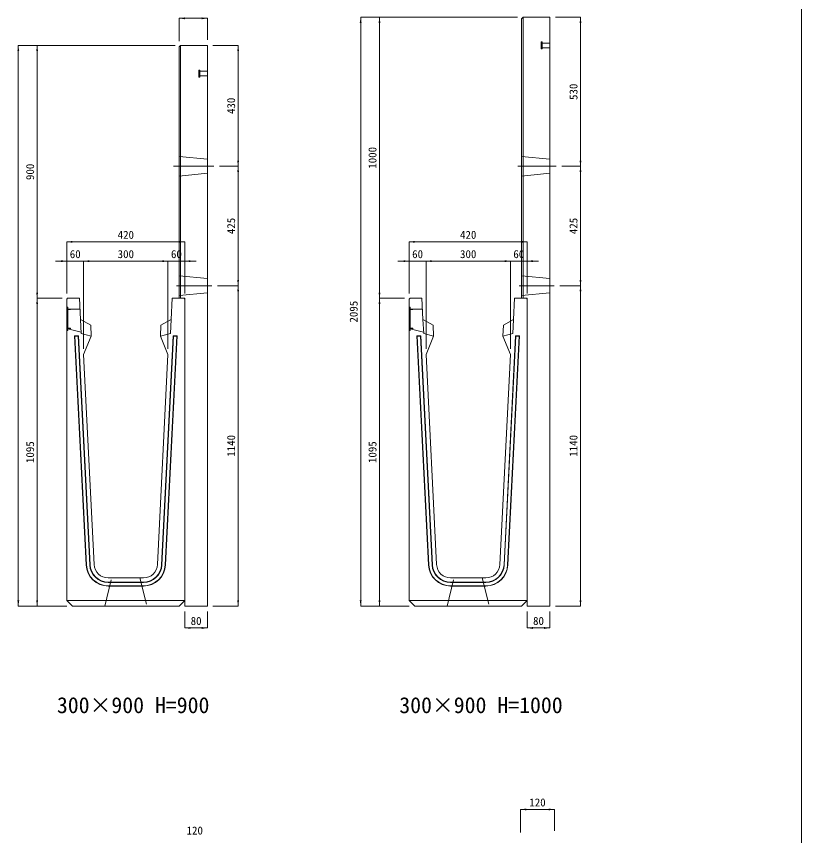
# Model space of a CAD drawing. Units: millimetres at full size; some dimension numbers follow another scale. Extents: x -7442 to 51876, y 9625 to 40052.
# Drawn here: x 14146 to 16939, y 13399 to 16314 of the extents above; entities that cross this region are included whole.
import ezdxf
from ezdxf.enums import TextEntityAlignment as Align

# ---------------------------------------------------------------- set-up
doc = ezdxf.new("R2010")
doc.units = ezdxf.units.MM
doc.header["$LTSCALE"] = 16
for name, pattern in [('DASHED', [7.5, 6, -1.5]), ('USER1', [13.5, 7.5, -6]), ('USER2', [285.75, 190.5, -31.75, 31.75, -31.75])]:
    doc.linetypes.add(name, pattern=pattern)
doc.layers.add('0_2', color=7, linetype='Continuous')
for name, color, linetype, lineweight in [('HOLE', 7, 'DASHED', 9), ('KIJUN', 5, 'Continuous', 9), ('WWAY', 5, 'Continuous', 9), ('寸法線', 7, 'Continuous', 9), ('本体', 2, 'Continuous', 13), ('補助線', 8, 'Continuous', 9), ('ｲﾝｻｰﾄ', 3, 'USER1', 9)]:
    doc.layers.add(name, color=color, linetype=linetype, lineweight=lineweight)
doc.styles.add('ＭＳ ゴシック', font='')
doc.styles.get('ＭＳ ゴシック').set_extended_font_data('MS Gothic')

# ---------------------------------------------------------------- blocks, each defined once
blk = doc.blocks.new('filled_arrow')
at = {"color": 0, "linetype": 'Continuous', "lineweight": -2}
blk.add_solid([(7.5, 1.25), (0, 0), (7.5, -1.25)], dxfattribs=at)

msp = doc.modelspace()

# ---------------------------------------------------------------- linework, layer by layer
at = {"layer": 'HOLE'}
for points in [[(14485.23, 14315.92), (14585.23, 14315.92), (14610.23, 14215.92), (14460.23, 14215.92)], [(15703.1, 14315.92), (15803.1, 14315.92), (15828.1, 14215.92), (15678.1, 14215.92)]]:
    msp.add_lwpolyline(points, close=True, dxfattribs=at)
at = {"layer": 'KIJUN'}
for p, q in [((14352.88, 15176.92), (14353.93, 15175.92)), ((14365.94, 15175.92), (14366.89, 15176.92)), ((14366.89, 15176.92), (14407.86, 14362.66)), ((14716.54, 15175.92), (14675.59, 14362)), ((14704.52, 15175.92), (14703.57, 15176.92)), ((14717.59, 15176.92), (14716.54, 15175.92)), ((15570.74, 15176.92), (15571.8, 15175.92)), ((15583.81, 15175.92), (15584.76, 15176.92)), ((15584.76, 15176.92), (15625.73, 14362.66)), ((15934.41, 15175.92), (15893.46, 14362)), ((15922.39, 15175.92), (15921.44, 15176.92)), ((15935.46, 15176.92), (15934.41, 15175.92)), ((14472.78, 14300.92), (14597.69, 14300.92)), ((14472.78, 14299.92), (14597.69, 14299.92)), ((14597.69, 14287.92), (14472.78, 14287.92)), ((14597.69, 14286.92), (14472.78, 14286.92)), ((15690.65, 14300.92), (15815.55, 14300.92)), ((15690.65, 14299.92), (15815.55, 14299.92)), ((15815.55, 14287.92), (15690.65, 14287.92)), ((15815.55, 14286.92), (15690.65, 14286.92))]:
    msp.add_line(p, q, dxfattribs=at)
at = {"layer": 'KIJUN', "color": 7, "lineweight": 13}
for p, q in [((14597.69, 14315.92), (14472.78, 14315.92)), ((15815.55, 14315.92), (15690.65, 14315.92))]:
    msp.add_line(p, q, dxfattribs=at)
at = {"layer": 'KIJUN', "color": 7}
for p, q in [((14325.23, 14235.92), (14745.23, 14235.92)), ((15543.1, 14235.92), (15963.1, 14235.92))]:
    msp.add_line(p, q, dxfattribs=at)
at = {"layer": 'KIJUN', "color": 7, "lineweight": 13}
for points in [[(14422.84, 14363.41), (14385.23, 15110.92), (14412.23, 15175.92), (14410.23, 15215.92), (14374.23, 15235.92), (14370.23, 15310.92), (14328.23, 15310.92), (14325.23, 15307.92), (14325.23, 14235.92), (14345.23, 14215.92), (14725.23, 14215.92), (14745.23, 14235.92), (14745.23, 15307.92), (14742.23, 15310.92), (14700.23, 15310.92), (14696.23, 15235.92), (14660.23, 15215.92), (14658.23, 15175.92), (14685.23, 15110.92), (14647.62, 14363.41)], [(15640.71, 14363.41), (15603.1, 15110.92), (15630.1, 15175.92), (15628.1, 15215.92), (15592.1, 15235.92), (15588.1, 15310.92), (15546.1, 15310.92), (15543.1, 15307.92), (15543.1, 14235.92), (15563.1, 14215.92), (15943.1, 14215.92), (15963.1, 14235.92), (15963.1, 15307.92), (15960.1, 15310.92), (15918.1, 15310.92), (15914.1, 15235.92), (15878.1, 15215.92), (15876.1, 15175.92), (15903.1, 15110.92), (15865.49, 14363.41)]]:
    msp.add_lwpolyline(points, dxfattribs=at)
at = {"layer": 'KIJUN', "color": 7, "linetype": 'DASHED', "lineweight": 13}
for points in [[(14412.23, 15175.92), (14376.9, 15185.92), (14374.23, 15235.92)], [(14658.23, 15175.92), (14693.57, 15185.92), (14696.23, 15235.92)], [(15630.1, 15175.92), (15594.77, 15185.92), (15592.1, 15235.92)], [(15876.1, 15175.92), (15911.44, 15185.92), (15914.1, 15235.92)]]:
    msp.add_lwpolyline(points, dxfattribs=at)
at = {"layer": 'KIJUN'}
for points in [[(14393.88, 14361.95), (14352.88, 15176.92), (14366.89, 15176.92)], [(14394.88, 14362), (14353.93, 15175.92), (14365.94, 15175.92), (14406.86, 14362.6)], [(14662.6, 14362.66), (14703.57, 15176.92), (14717.59, 15176.92), (14676.59, 14361.95)], [(14663.6, 14362.6), (14704.52, 15175.92), (14716.54, 15175.92)], [(15611.75, 14361.95), (15570.74, 15176.92), (15584.76, 15176.92)], [(15612.75, 14362), (15571.8, 15175.92), (15583.81, 15175.92), (15624.73, 14362.6)], [(15880.47, 14362.66), (15921.44, 15176.92), (15935.46, 15176.92), (15894.45, 14361.95)], [(15881.47, 14362.6), (15922.39, 15175.92), (15934.41, 15175.92)]]:
    msp.add_lwpolyline(points, dxfattribs=at)
for centre, radius, start, end in [((14472.78, 14365.92), 79, 182.88038, 270), ((14472.78, 14365.92), 78, 182.88038, 270), ((14472.78, 14365.92), 66, 182.88038, 270), ((14472.78, 14365.92), 65, 182.88038, 270), ((14597.69, 14365.92), 65, 270, 357.11962), ((14597.69, 14365.92), 66, 270, 357.11962), ((14597.69, 14365.92), 78, 270, 357.11962), ((14597.69, 14365.92), 79, 270, 357.11962), ((15690.65, 14365.92), 79, 182.88038, 270), ((15690.65, 14365.92), 78, 182.88038, 270), ((15690.65, 14365.92), 66, 182.88038, 270), ((15690.65, 14365.92), 65, 182.88038, 270), ((15815.55, 14365.92), 65, 270, 357.11962), ((15815.55, 14365.92), 66, 270, 357.11962), ((15815.55, 14365.92), 78, 270, 357.11962), ((15815.55, 14365.92), 79, 270, 357.11962)]:
    msp.add_arc(centre, radius, start, end, dxfattribs=at)
at = {"layer": 'KIJUN', "color": 7, "lineweight": 13}
for centre, start, end in [((14472.78, 14365.92), 182.88038, 270), ((14597.69, 14365.92), 270, 357.11962), ((15690.65, 14365.92), 182.88038, 270), ((15815.55, 14365.92), 270, 357.11962)]:
    msp.add_arc(centre, 50, start, end, dxfattribs=at)
at = {"layer": 'WWAY', "color": 7, "linetype": 'DASHED', "lineweight": 13}
for points in [[(14325.23, 15280.92), (14328.43, 15278.92), (14328.43, 15196.92), (14325.23, 15194.92)], [(14372.26, 15272.92), (14328.43, 15272.92), (14328.43, 15278.92), (14325.23, 15280.92)], [(15543.1, 15280.92), (15546.3, 15278.92), (15546.3, 15196.92), (15543.1, 15194.92)], [(15590.13, 15272.92), (15546.3, 15272.92), (15546.3, 15278.92), (15543.1, 15280.92)], [(14325.23, 15194.92), (14328.43, 15196.92), (14328.43, 15202.92), (14376.63, 15190.92)], [(15543.1, 15194.92), (15546.3, 15196.92), (15546.3, 15202.92), (15594.5, 15190.92)]]:
    msp.add_lwpolyline(points, dxfattribs=at)
at = {"layer": 'WWAY'}
for points in [[(14326.43, 15277.92), (14328.43, 15277.92), (14328.43, 15197.92), (14326.43, 15197.92)], [(15544.3, 15277.92), (15546.3, 15277.92), (15546.3, 15197.92), (15544.3, 15197.92)], [(14328.43, 15272.92), (14338.43, 15272.92), (14338.43, 15270.92), (14328.43, 15270.92)], [(15546.3, 15272.92), (15556.3, 15272.92), (15556.3, 15270.92), (15546.3, 15270.92)], [(14328.43, 15204.92), (14338.43, 15204.92), (14338.43, 15202.92), (14328.43, 15202.92)], [(15546.3, 15204.92), (15556.3, 15204.92), (15556.3, 15202.92), (15546.3, 15202.92)]]:
    msp.add_lwpolyline(points, close=True, dxfattribs=at)
at = {"layer": '寸法線'}
for p, q in [((14725.23, 16307.36), (14825.23, 16307.36)), ((14725.23, 16225.92), (14725.23, 16307.36)), ((14825.23, 16230.92), (14825.23, 16307.36)), ((15370.63, 14215.92), (15370.63, 16310.92)), ((15928.1, 16310.92), (15370.63, 16310.92)), ((15437.52, 15310.92), (15437.52, 16310.92)), ((15928.1, 16310.92), (15437.52, 16310.92)), ((16063.1, 16310.92), (16152.53, 16310.92)), ((16152.53, 15780.92), (16152.53, 16310.92)), ((14152.76, 14215.92), (14152.76, 16210.92)), ((14710.23, 16210.92), (14152.76, 16210.92)), ((14219.65, 15310.92), (14219.65, 16210.92)), ((14710.23, 16210.92), (14219.65, 16210.92)), ((14845.23, 16210.92), (14934.67, 16210.92)), ((14934.67, 15780.92), (14934.67, 16210.92)), ((14867.87, 15780.92), (14934.67, 15780.92)), ((14867.87, 15780.92), (14934.67, 15780.92)), ((14934.67, 15355.92), (14934.67, 15780.92)), ((16085.73, 15780.92), (16152.53, 15780.92)), ((16085.73, 15780.92), (16152.53, 15780.92)), ((16152.53, 15355.92), (16152.53, 15780.92)), ((14325.23, 15511.93), (14745.23, 15511.93)), ((14325.23, 15327.92), (14325.23, 15511.93)), ((14745.23, 15327.92), (14745.23, 15511.93)), ((15543.1, 15511.93), (15963.1, 15511.93)), ((15543.1, 15327.92), (15543.1, 15511.93)), ((15963.1, 15327.92), (15963.1, 15511.93)), ((14285.23, 15443.25), (14425.23, 15443.25)), ((14325.23, 15327.92), (14325.23, 15443.25)), ((14385.23, 15443.25), (14685.23, 15443.25)), ((14385.23, 15130.92), (14385.23, 15443.25)), ((14385.23, 15130.92), (14385.23, 15443.25)), ((14645.23, 15443.25), (14785.23, 15443.25)), ((14685.23, 15130.92), (14685.23, 15443.25)), ((14685.23, 15130.92), (14685.23, 15443.25)), ((14745.23, 15327.92), (14745.23, 15443.25)), ((15503.1, 15443.25), (15643.1, 15443.25)), ((15543.1, 15327.92), (15543.1, 15443.25)), ((15603.1, 15443.25), (15903.1, 15443.25)), ((15603.1, 15130.92), (15603.1, 15443.25)), ((15603.1, 15130.92), (15603.1, 15443.25)), ((15863.1, 15443.25), (16003.1, 15443.25)), ((15903.1, 15130.92), (15903.1, 15443.25)), ((15903.1, 15130.92), (15903.1, 15443.25)), ((15963.1, 15327.92), (15963.1, 15443.25)), ((14861.13, 15355.92), (14934.67, 15355.92)), ((14861.13, 15355.92), (14934.67, 15355.92)), ((14934.67, 14215.92), (14934.67, 15355.92)), ((16079, 15355.92), (16152.53, 15355.92)), ((16079, 15355.92), (16152.53, 15355.92)), ((16152.53, 14215.92), (16152.53, 15355.92)), ((14219.65, 14215.92), (14219.65, 15310.92)), ((14308.23, 15310.92), (14219.65, 15310.92)), ((14308.23, 15310.92), (14219.65, 15310.92)), ((15437.52, 14215.92), (15437.52, 15310.92)), ((15526.1, 15310.92), (15437.52, 15310.92)), ((15526.1, 15310.92), (15437.52, 15310.92)), ((14325.23, 14215.92), (14152.76, 14215.92)), ((14325.23, 14215.92), (14219.65, 14215.92)), ((14845.23, 14215.92), (14934.67, 14215.92)), ((15543.1, 14215.92), (15370.63, 14215.92)), ((15543.1, 14215.92), (15437.52, 14215.92)), ((16063.1, 14215.92), (16152.53, 14215.92)), ((14745.23, 14195.92), (14745.23, 14137.8)), ((14825.23, 14195.92), (14825.23, 14137.8)), ((15963.1, 14195.92), (15963.1, 14137.8)), ((16043.1, 14195.92), (16043.1, 14137.8)), ((14745.23, 14137.8), (14825.23, 14137.8)), ((15963.1, 14137.8), (16043.1, 14137.8)), ((15939.52, 13491.91), (16059.52, 13491.91)), ((15939.52, 13410.47), (15939.52, 13491.91)), ((16059.52, 13415.47), (16059.52, 13491.91))]:
    msp.add_line(p, q, dxfattribs=at)
at = {"layer": '寸法線', "linetype": 'USER2'}
for p, q in [((14847.87, 15780.92), (14705, 15780.92)), ((16065.73, 15780.92), (15929.48, 15780.92)), ((14841.13, 15355.92), (14715.96, 15355.92)), ((16059, 15355.92), (15933.83, 15355.92))]:
    msp.add_line(p, q, dxfattribs=at)
at = {"layer": '本体', "color": 4, "lineweight": 5}
for p, q in [((15948.1, 16310.92), (15948.1, 15310.92)), ((14730.23, 16210.92), (14730.23, 15310.92))]:
    msp.add_line(p, q, dxfattribs=at)
at = {"layer": '本体', "linetype": 'USER1', "lineweight": 9}
for p, q in [((14725.23, 15815.92), (14825.23, 15805.92)), ((15943.1, 15815.92), (16043.1, 15805.92)), ((14725.23, 15745.92), (14825.23, 15755.92)), ((15943.1, 15745.92), (16043.1, 15755.92)), ((14725.23, 15390.92), (14825.23, 15380.92)), ((15943.1, 15390.92), (16043.1, 15380.92)), ((14725.23, 15320.92), (14825.23, 15330.92)), ((15943.1, 15320.92), (16043.1, 15330.92))]:
    msp.add_line(p, q, dxfattribs=at)
at = {"layer": '本体'}
for points in [[(15943.1, 16305.92), (15948.1, 16310.92), (16043.1, 16310.92), (16043.1, 14215.92), (15963.1, 14215.92), (15963.1, 15310.92), (15943.1, 15310.92)], [(14725.23, 16205.92), (14730.23, 16210.92), (14825.23, 16210.92), (14825.23, 14215.92), (14745.23, 14215.92), (14745.23, 15310.92), (14725.23, 15310.92)]]:
    msp.add_lwpolyline(points, close=True, dxfattribs=at)
at = {"layer": '補助線', "color": 1, "lineweight": 13}
msp.add_lwpolyline([(5970.98, 20302.08), (16939.06, 20302.08), (16939.06, 9624.67), (5970.98, 9624.67)], close=True, dxfattribs=at)
at = {"layer": 'ｲﾝｻｰﾄ'}
for p, q in [((16013.1, 16223.42), (16013.1, 16198.42)), ((16016.1, 16223.42), (16013.1, 16223.42)), ((16016.1, 16223.42), (16016.1, 16198.42)), ((16043.1, 16219.42), (16016.1, 16219.42)), ((16043.1, 16219.42), (16043.1, 16202.42)), ((16016.1, 16198.42), (16013.1, 16198.42)), ((16043.1, 16202.42), (16016.1, 16202.42)), ((14795.23, 16123.42), (14795.23, 16098.42)), ((14798.23, 16123.42), (14795.23, 16123.42)), ((14798.23, 16123.42), (14798.23, 16098.42)), ((14798.23, 16098.42), (14795.23, 16098.42)), ((14825.23, 16119.42), (14798.23, 16119.42)), ((14825.23, 16102.42), (14798.23, 16102.42)), ((14825.23, 16119.42), (14825.23, 16102.42))]:
    msp.add_line(p, q, dxfattribs=at)

# ---------------------------------------------------------------- block references
at = {"layer": '寸法線', "xscale": 2.67, "yscale": 2.67}
for p in [(14725.23, 16307.36), (14325.23, 15511.93), (15543.1, 15511.93), (14385.23, 15443.25), (14385.23, 15443.25), (14745.23, 15443.25), (15603.1, 15443.25), (15603.1, 15443.25), (15963.1, 15443.25), (14745.23, 14137.8), (15963.1, 14137.8), (15939.52, 13491.91)]:
    msp.add_blockref('filled_arrow', p, dxfattribs=at)
for p, rotation in [((14825.23, 16307.36), 180), ((15370.63, 16310.92), 270), ((15437.52, 16310.92), 270), ((16152.53, 16310.92), 270), ((14152.76, 16210.92), 270), ((14219.65, 16210.92), 270), ((14934.67, 16210.92), 270), ((14934.67, 15780.92), 90), ((14934.67, 15780.92), 270), ((16152.53, 15780.92), 90), ((16152.53, 15780.92), 270), ((14745.23, 15511.93), 180), ((15963.1, 15511.93), 180), ((14325.23, 15443.25), 180), ((14685.23, 15443.25), 180), ((14685.23, 15443.25), 180), ((15543.1, 15443.25), 180), ((15903.1, 15443.25), 180), ((15903.1, 15443.25), 180), ((14934.67, 15355.92), 90), ((16152.53, 15355.92), 90), ((14934.67, 15355.92), 270), ((16152.53, 15355.92), 270), ((14219.65, 15310.92), 90), ((14219.65, 15310.92), 270), ((15437.52, 15310.92), 90), ((15437.52, 15310.92), 270), ((14152.76, 14215.92), 90), ((14219.65, 14215.92), 90), ((14934.67, 14215.92), 90), ((15370.63, 14215.92), 90), ((15437.52, 14215.92), 90), ((16152.53, 14215.92), 90), ((14825.23, 14137.8), 180), ((16043.1, 14137.8), 180), ((16059.52, 13491.91), 180)]:
    msp.add_blockref('filled_arrow', p, dxfattribs=dict(at, rotation=rotation))

# ---------------------------------------------------------------- texts
at = {"layer": '0_2', "style": 'ＭＳ ゴシック'}
for s, p in [('300×900 H=900', (14290.06, 13817.59)), ('300×900 H=1000', (15507.93, 13817.59))]:
    msp.add_text(s, height=56.96, dxfattribs=at).set_placement(p, align=Align.BOTTOM_LEFT)
at = {"layer": '寸法線', "style": 'ＭＳ ゴシック'}
for s, p in [('530', (16127.53, 16045.92)), ('430', (14909.67, 15995.92)), ('1000', (15412.52, 15810.92)), ('900', (14194.65, 15760.92)), ('425', (14909.67, 15568.42)), ('425', (16127.53, 15568.42)), ('2095', (15345.63, 15263.42)), ('1140', (14909.67, 14785.92)), ('1140', (16127.53, 14785.92)), ('1095', (14194.65, 14763.42)), ('1095', (15412.52, 14763.42))]:
    msp.add_text(s, height=28.48, rotation=90, dxfattribs=at).set_placement(p, align=Align.MIDDLE_CENTER)
for s, p in [('420', (14535.23, 15536.93)), ('420', (15753.1, 15536.93)), ('60', (14355.23, 15468.25)), ('300', (14535.23, 15468.25)), ('60', (14715.23, 15468.25)), ('60', (15573.1, 15468.25)), ('300', (15753.1, 15468.25)), ('60', (15933.1, 15468.25)), ('80', (14785.23, 14162.8)), ('80', (16003.1, 14162.8)), ('120', (15999.52, 13516.91)), ('120', (14780.35, 13416.91))]:
    msp.add_text(s, height=28.48, dxfattribs=at).set_placement(p, align=Align.MIDDLE_CENTER)

doc.saveas('drawing.dxf')
